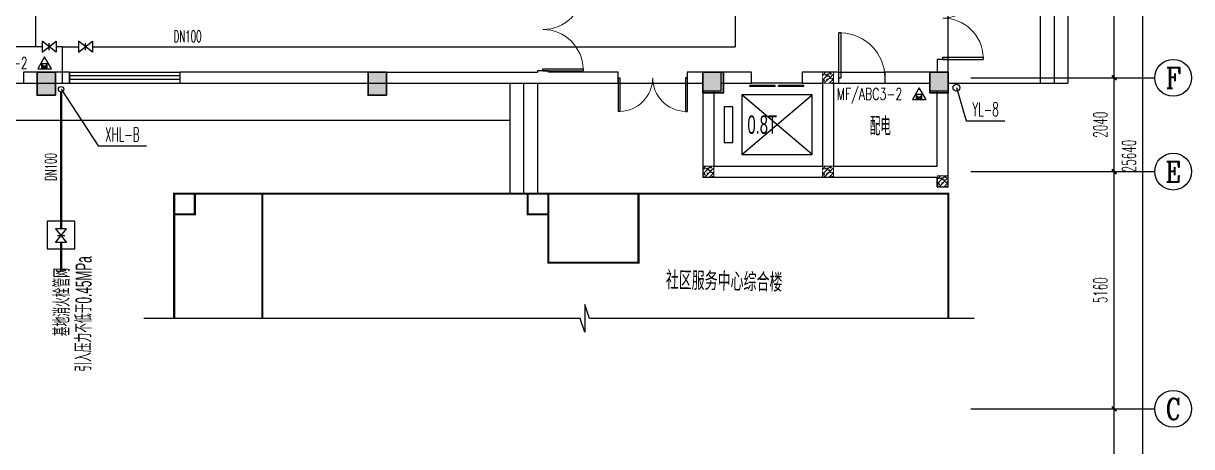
# Model space of a CAD drawing. Header units: inches. Extents: x -1293886 to -986005, y -15154 to 203628.
# Drawn here: x -1268195 to -1242782, y 286 to 9489 of the extents above; entities that cross this region are included whole.
import ezdxf
from ezdxf.enums import TextEntityAlignment as Align

# ---------------------------------------------------------------- set-up
doc = ezdxf.new("R2010")
doc.units = ezdxf.units.IN
doc.header["$LTSCALE"] = 100
doc.header["$MEASUREMENT"] = 0
doc.linetypes.add('W_P', pattern=[7, 6, -1])
doc.layers.get('0').update_dxf_attribs({"color": 252})
for name, color, linetype in [('AXIS_TEXT', 7, 'Continuous'), ('PUB_HATCH', 8, 'Continuous'), ('PUB_WALL', 9, 'Continuous'), ('W_DIM', 4, 'Continuous'), ('W_HOLE', 7, 'Continuous'), ('WP_F', 1, 'Continuous'), ('WP_F_DN', 4, 'Continuous'), ('WP_F_LGBH', 4, 'Continuous'), ('WP_F_PJ', 7, 'Continuous'), ('WP_Y', 6, 'W_P'), ('WP_Y_LGBH', 4, 'Continuous'), ('WW_PJ', 7, 'Continuous'), ('WZ', 6, 'Continuous')]:
    doc.layers.add(name, color=color, linetype=linetype)
doc.layers.add('COLU', color=2, linetype='Continuous', lineweight=30)
doc.layers.add('COLU-HATCH', color=7, linetype='Continuous', lineweight=25, true_color=0x5b5b5b)
doc.styles.add('_TCH_AXIS', font='COMPLEX', dxfattribs={"bigfont": 'GBCBIG'})
doc.styles.add('COMPLEX', font='COMPLEX')
doc.styles.add('DIM_FONT', font='bzxw.shx', dxfattribs={"width": 0.55, "bigfont": 'bzhz.shx'})
doc.styles.add('DXF', font='bzxw.shx', dxfattribs={"width": 0.7, "bigfont": 'bzhz.shx'})
doc.styles.add('HZ', font='SIMPLEX.SHX', dxfattribs={"width": 0.55, "bigfont": 'HZTXT.SHX'})
doc.styles.add('HZ2', font='ROMAND.SHX', dxfattribs={"width": 0.7, "bigfont": 'HZTXT.SHX'})
doc.styles.get("Standard").update_dxf_attribs({"font": 'txt.shx', "bigfont": 'bzhz.shx'})
doc.linetypes.add('X', pattern='A,1,-0.2,["X",Standard,S=0.2,R=0,X=-0.07,Y=-0.09],-0.2', length=1.4)
doc.dimstyles.new('DIMN', dxfattribs={"dimtxt": 300, "dimasz": 100, "dimexe": 250, "dimexo": 300, "dimgap": 150, "dimtad": 1, "dimdec": 0, "dimzin": 0, "dimdsep": 46, "dimtxsty": 'DIM_FONT', "dimblk": 'ARCHTICK', "dimcen": 0.09, "dimclrt": 7, "dimazin": 2, "dimtfac": 1, "dimtdec": 0, "dimtix": 1, "dimtmove": 2, "dimatfit": 3, "dimldrblk": 'ARCHTICK', "dimfxl": 0, "dimtolj": 1, "dimtzin": 0, "dimarcsym": 0})

# ---------------------------------------------------------------- blocks, each defined once
blk = doc.blocks.new('A$C636C677B')
at = {"layer": 'COLU-HATCH', "transparency": 33554687}
for points in [[(19720, 14200), (19720, 14700), (19320, 14700), (19320, 14200)], [(26920, 14200), (26920, 14700), (26520, 14700), (26520, 14200)], [(33800, 14250), (34250, 14250), (34250, 14700), (33800, 14700)], [(38740, 14250), (39140, 14250), (39140, 14700), (38740, 14700)]]:
    blk.add_hatch(color=256, dxfattribs=at).paths.add_polyline_path(points, flags=0)
at = {"layer": 'PUB_WALL'}
h = blk.add_hatch(dxfattribs=at)
h.set_pattern_fill('钢筋混凝土', color=256, scale=30)
h.set_pattern_definition([(45, (-1486653.735, 916015.92), (-53.0330086, 53.0330086), []), (50, (-1486653.74, 916015.92), (215.178055, -18.82564), [22.5, -247.5]), (355, (-1486653.74, 916015.92), (-41.6254, 225.65764), [18, -198]), (100.4514, (-1486635.8, 916014.35), (173.552815, 206.831863), [19.122057, -210.342634]), (46.1842, (-1486653.74, 916075.92), (320.172315, -49.655704), [33.75, -371.25]), (96.6356, (-1486627.05, 916071.78), (280.39881, 292.23536), [28.683086, -315.5139]), (351.1842, (-1486653.74, 916075.92), (280.398584, 292.23558), [27, -297]), (21, (-1486623.74, 916060.92), (179.072116, -120.785667), [22.5, -247.5]), (326, (-1486623.74, 916060.92), (72.9946, 217.545014), [18, -198]), (71.4514, (-1486608.81, 916050.86), (252.066789, 96.75915), [19.122057, -210.342634]), (37.5, (-1486653.735, 916015.92), (3.6479566, 99.868156), [0, -195.6, 0, -201, 0, -198.75]), (7.5, (-1486653.74, 916015.92), (78.920861, 118.3235136), [0, -114.6, 0, -191.1, 0, -75.75]), (327.5, (-1486720.635, 916015.92), (160.146731, -6.7664615), [0, -75, 0, -234, 0, -310.5]), (317.5, (-1486750.64, 916015.92), (174.955851, 30.031495), [0, -97.5, 0, -155.4, 0, -220.5])])
h.paths.add_polyline_path([(36709, 14460), (36400, 14460)])
h.paths.add_polyline_path([(36640, 14700), (36400, 14700), (36400, 14460), (36640, 14460)])
h = blk.add_hatch(dxfattribs=at)
h.set_pattern_fill('钢筋混凝土', color=256, scale=30)
h.set_pattern_definition([(45, (-1489253.735, 913975.92), (-53.0330086, 53.0330086), []), (50, (-1489253.74, 913975.92), (215.178055, -18.82564), [22.5, -247.5]), (355, (-1489253.74, 913975.92), (-41.6254, 225.65764), [18, -198]), (100.4514, (-1489235.8, 913974.35), (173.552815, 206.831863), [19.122057, -210.342634]), (46.1842, (-1489253.74, 914035.92), (320.172315, -49.655704), [33.75, -371.25]), (96.6356, (-1489227.05, 914031.78), (280.39881, 292.23536), [28.683086, -315.5139]), (351.1842, (-1489253.74, 914035.92), (280.398584, 292.23558), [27, -297]), (21, (-1489223.74, 914020.92), (179.072116, -120.785667), [22.5, -247.5]), (326, (-1489223.74, 914020.92), (72.9946, 217.545014), [18, -198]), (71.4514, (-1489208.81, 914010.86), (252.066789, 96.75915), [19.122057, -210.342634]), (37.5, (-1489253.735, 913975.92), (3.6479566, 99.868156), [0, -195.6, 0, -201, 0, -198.75]), (7.5, (-1489253.74, 913975.92), (78.920861, 118.3235136), [0, -114.6, 0, -191.1, 0, -75.75]), (327.5, (-1489320.635, 913975.92), (160.146731, -6.7664615), [0, -75, 0, -234, 0, -310.5]), (317.5, (-1489350.64, 913975.92), (174.955851, 30.031495), [0, -97.5, 0, -155.4, 0, -220.5])])
h.paths.add_polyline_path([(34109, 12420), (33800, 12420)])
h.paths.add_polyline_path([(34040, 12660), (33800, 12660), (33800, 12420), (34040, 12420)])
h = blk.add_hatch(dxfattribs=at)
h.set_pattern_fill('钢筋混凝土', color=256, scale=30)
h.set_pattern_definition([(45, (-1486653.735, 913975.92), (-53.0330086, 53.0330086), []), (50, (-1486653.74, 913975.92), (215.178055, -18.82564), [22.5, -247.5]), (355, (-1486653.74, 913975.92), (-41.6254, 225.65764), [18, -198]), (100.4514, (-1486635.8, 913974.35), (173.552815, 206.831863), [19.122057, -210.342634]), (46.1842, (-1486653.74, 914035.92), (320.172315, -49.655704), [33.75, -371.25]), (96.6356, (-1486627.05, 914031.78), (280.39881, 292.23536), [28.683086, -315.5139]), (351.1842, (-1486653.74, 914035.92), (280.398584, 292.23558), [27, -297]), (21, (-1486623.74, 914020.92), (179.072116, -120.785667), [22.5, -247.5]), (326, (-1486623.74, 914020.92), (72.9946, 217.545014), [18, -198]), (71.4514, (-1486608.81, 914010.86), (252.066789, 96.75915), [19.122057, -210.342634]), (37.5, (-1486653.735, 913975.92), (3.6479566, 99.868156), [0, -195.6, 0, -201, 0, -198.75]), (7.5, (-1486653.74, 913975.92), (78.920861, 118.3235136), [0, -114.6, 0, -191.1, 0, -75.75]), (327.5, (-1486720.635, 913975.92), (160.146731, -6.7664615), [0, -75, 0, -234, 0, -310.5]), (317.5, (-1486750.64, 913975.92), (174.955851, 30.031495), [0, -97.5, 0, -155.4, 0, -220.5])])
h.paths.add_polyline_path([(36709, 12420), (36400, 12420)])
h.paths.add_polyline_path([(36640, 12660), (36400, 12660), (36400, 12420), (36640, 12420)])
h = blk.add_hatch(dxfattribs=at)
h.set_pattern_fill('钢筋混凝土', color=256, scale=30)
h.set_pattern_definition([(45, (-1484153.735, 913765.92), (-53.0330086, 53.0330086), []), (50, (-1484153.74, 913765.92), (215.178055, -18.82564), [22.5, -247.5]), (355, (-1484153.74, 913765.92), (-41.6254, 225.65764), [18, -198]), (100.4514, (-1484135.8, 913764.35), (173.552815, 206.831863), [19.122057, -210.342634]), (46.1842, (-1484153.74, 913825.92), (320.172315, -49.655704), [33.75, -371.25]), (96.6356, (-1484127.05, 913821.78), (280.39881, 292.23536), [28.683086, -315.5139]), (351.1842, (-1484153.74, 913825.92), (280.398584, 292.23558), [27, -297]), (21, (-1484123.74, 913810.92), (179.072116, -120.785667), [22.5, -247.5]), (326, (-1484123.74, 913810.92), (72.9946, 217.545014), [18, -198]), (71.4514, (-1484108.81, 913800.86), (252.066789, 96.75915), [19.122057, -210.342634]), (37.5, (-1484153.735, 913765.92), (3.6479566, 99.868156), [0, -195.6, 0, -201, 0, -198.75]), (7.5, (-1484153.74, 913765.92), (78.920861, 118.3235136), [0, -114.6, 0, -191.1, 0, -75.75]), (327.5, (-1484220.635, 913765.92), (160.146731, -6.7664615), [0, -75, 0, -234, 0, -310.5]), (317.5, (-1484250.64, 913765.92), (174.955851, 30.031495), [0, -97.5, 0, -155.4, 0, -220.5])])
h.paths.add_polyline_path([(39209, 12210), (38900, 12210)])
h.paths.add_polyline_path([(39140, 12450), (38900, 12450), (38900, 12210), (39140, 12210)])
at = {"layer": 'COLU'}
for points in [[(19720, 14200), (19720, 14700), (19320, 14700), (19320, 14200)], [(26920, 14200), (26920, 14700), (26520, 14700), (26520, 14200)], [(33800, 14250), (34250, 14250), (34250, 14700), (33800, 14700)], [(38740, 14250), (39140, 14250), (39140, 14700), (38740, 14700)]]:
    blk.add_lwpolyline(points, close=True, dxfattribs=at)
at = {"layer": 'PUB_WALL', "const_width": 20}
for points in [[(36400, 14460), (36640, 14460), (36640, 14700), (36400, 14700)], [(33800, 12420), (34040, 12420), (34040, 12660), (33800, 12660)], [(36400, 12420), (36640, 12420), (36640, 12660), (36400, 12660)], [(38900, 12210), (39140, 12210), (39140, 12450), (38900, 12450)]]:
    blk.add_lwpolyline(points, close=True, dxfattribs=at)
blk = doc.blocks.new('_ArchTick')
at = {"color": 0, "linetype": 'ByBlock', "const_width": 0.4}
blk.add_lwpolyline([(-0.5, -0.5), (0.5, 0.5)], dxfattribs=at)
blk = doc.blocks.new('*D386')
at = {"color": 0, "lineweight": -2}
for p, q in [((-1246666, 1106), (-1244216, 1106)), ((-1244466, -1894), (-1244466, 1106)), ((-1246666, -1894), (-1244216, -1894))]:
    blk.add_line(p, q, dxfattribs=at)
at = {"layer": 'Defpoints', "color": 0}
for p in [(-1246966, 1106), (-1244466, 1106), (-1246966, -1894)]:
    blk.add_point(p, dxfattribs=at)
at = {"color": 0, "lineweight": -2, "xscale": 100, "yscale": 100, "zscale": 100}
for p, rotation in [((-1244466, 1106), 90), ((-1244466, -1894), 270)]:
    blk.add_blockref('_ArchTick', p, dxfattribs=dict(at, rotation=rotation))
at = {"color": 7, "insert": (-1244766, -394), "char_height": 300, "attachment_point": 5, "rotation": 90, "style": 'HZ'}
blk.add_mtext('\\A1;3000', dxfattribs=at)
blk = doc.blocks.new('*D387')
at = {"color": 0, "lineweight": -2}
for p, q in [((-1246666, 6266), (-1244216, 6266)), ((-1244466, 1106), (-1244466, 6266)), ((-1246666, 1106), (-1244216, 1106))]:
    blk.add_line(p, q, dxfattribs=at)
at = {"layer": 'Defpoints', "color": 0}
for p in [(-1246966, 6266), (-1244466, 6266), (-1246966, 1106)]:
    blk.add_point(p, dxfattribs=at)
at = {"color": 0, "lineweight": -2, "xscale": 100, "yscale": 100, "zscale": 100}
for p, rotation in [((-1244466, 6266), 90), ((-1244466, 1106), 270)]:
    blk.add_blockref('_ArchTick', p, dxfattribs=dict(at, rotation=rotation))
at = {"color": 7, "insert": (-1244766, 3686), "char_height": 300, "attachment_point": 5, "rotation": 90, "style": 'HZ'}
blk.add_mtext('\\A1;5160', dxfattribs=at)
blk = doc.blocks.new('*D388')
at = {"color": 0, "lineweight": -2}
for p, q in [((-1246666, 8306), (-1244216, 8306)), ((-1244466, 6266), (-1244466, 8306)), ((-1246666, 6266), (-1244216, 6266))]:
    blk.add_line(p, q, dxfattribs=at)
at = {"layer": 'Defpoints', "color": 0}
for p in [(-1246966, 8306), (-1244466, 8306), (-1246966, 6266)]:
    blk.add_point(p, dxfattribs=at)
at = {"color": 0, "lineweight": -2, "xscale": 100, "yscale": 100, "zscale": 100}
for p, rotation in [((-1244466, 8306), 90), ((-1244466, 6266), 270)]:
    blk.add_blockref('_ArchTick', p, dxfattribs=dict(at, rotation=rotation))
at = {"color": 7, "insert": (-1244766, 7286), "char_height": 300, "attachment_point": 5, "rotation": 90, "style": 'HZ'}
blk.add_mtext('\\A1;2040', dxfattribs=at)
blk = doc.blocks.new('*D389')
at = {"color": 0, "lineweight": -2}
for p, q in [((-1246666, 12706), (-1244216, 12706)), ((-1244466, 8306), (-1244466, 12706)), ((-1246666, 8306), (-1244216, 8306))]:
    blk.add_line(p, q, dxfattribs=at)
at = {"layer": 'Defpoints', "color": 0}
for p in [(-1246966, 12706), (-1244466, 12706), (-1246966, 8306)]:
    blk.add_point(p, dxfattribs=at)
at = {"color": 0, "lineweight": -2, "xscale": 100, "yscale": 100, "zscale": 100}
for p, rotation in [((-1244466, 12706), 90), ((-1244466, 8306), 270)]:
    blk.add_blockref('_ArchTick', p, dxfattribs=dict(at, rotation=rotation))
at = {"color": 7, "insert": (-1244766, 10506), "char_height": 300, "attachment_point": 5, "rotation": 90, "style": 'HZ'}
blk.add_mtext('\\A1;4400', dxfattribs=at)
blk = doc.blocks.new('*D392')
at = {"color": 0, "lineweight": -2}
for p, q in [((-1247145, 19426), (-1243595, 19426)), ((-1243845, -6214), (-1243845, 19426)), ((-1247145, -6214), (-1243595, -6214))]:
    blk.add_line(p, q, dxfattribs=at)
at = {"layer": 'Defpoints', "color": 0}
for p in [(-1247445, 19426), (-1243845, 19426), (-1247445, -6214)]:
    blk.add_point(p, dxfattribs=at)
at = {"color": 0, "lineweight": -2, "xscale": 100, "yscale": 100, "zscale": 100}
for p, rotation in [((-1243845, 19426), 90), ((-1243845, -6214), 270)]:
    blk.add_blockref('_ArchTick', p, dxfattribs=dict(at, rotation=rotation))
at = {"color": 7, "insert": (-1244145, 6606), "char_height": 300, "attachment_point": 5, "rotation": 90, "style": 'HZ'}
blk.add_mtext('\\A1;25640', dxfattribs=at)
blk = doc.blocks.new('_AXISO')
blk.add_circle((0, 0), 0.5)
at = {"layer": 'AXIS_TEXT', "style": 'COMPLEX', "width": 1.041667}
blk.add_attdef('A', text='', height=0.56, dxfattribs=at).set_placement((-0.25, -0.28), (0.25, -0.28), align=Align.FIT)
blk = doc.blocks.new('$DorLib2D$00000002')
for p, q in [((-0.5, 0), (-0.5, 0.4875)), ((-0.475, 0.4875), (-0.5, 0.4875)), ((-0.475, 0), (-0.475, 0.4875)), ((0.475, 0), (0.475, 0.4875)), ((0.475, 0.4875), (0.5, 0.4875)), ((0.5, 0), (0.5, 0.4875)), ((-0.5, 0), (-0.475, 0)), ((0.5, 0), (0.475, 0))]:
    blk.add_line(p, q)
at = {"lineweight": 13}
for centre, start, end in [((-0.4875, 0), 0, 88.53072), ((0.4875, 0), 91.46928, 180)]:
    blk.add_arc(centre, 0.4875, start, end, dxfattribs=at)
blk = doc.blocks.new('$DORLIB2D$00000127')
at = {"color": 0}
for points in [[(-0.533, 0.795), (-0.533, 0.69)], [(-0.033, 0.795), (-0.533, 0.795)], [(-0.033, 0.795), (-0.033, 0.69)], [(0.533, 0.795), (0.033, 0.795)], [(0.033, 0.795), (0.033, 0.69)], [(0.533, 0.795), (0.533, 0.69)], [(-0.033, 0.69), (-0.533, 0.69)], [(0.5, 0.5), (-0.5, 0.5)], [(0.533, 0.69), (0.033, 0.69)]]:
    blk.add_lwpolyline(points, dxfattribs=at)
blk = doc.blocks.new('$DorLib2D$00000001')
for p, q in [((0.45, 0.975), (0.5, 0.975)), ((0.45, 0), (0.45, 0.975)), ((0.5, 0), (0.5, 0.975)), ((0.5, 0), (0.45, 0))]:
    blk.add_line(p, q)
at = {"lineweight": 13}
blk.add_arc((0.475, 0), 0.975, 91.4693, 180, dxfattribs=at)
blk = doc.blocks.new('_FZH')
blk.add_lwpolyline([(-0.5, -0.5), (0.5, -0.5), (0.5, 0.5), (-0.5, 0.5)], close=True)
at = {"layer": 'PUB_HATCH'}
blk.add_solid([(-0.5, -0.5), (0.5, -0.5), (-0.5, 0.5), (0.5, 0.5)], dxfattribs=at)
blk = doc.blocks.new('$TCHSYS$WIN2D')
for p, q in [((-0.5, 0.5), (0.5, 0.5)), ((-0.5, 0.5), (-0.5, -0.5)), ((0.5, 0.5), (0.5, -0.5)), ((0.5, 0.167), (-0.5, 0.167)), ((0.5, -0.167), (-0.5, -0.167)), ((-0.5, -0.5), (0.5, -0.5))]:
    blk.add_line(p, q)
blk = doc.blocks.new('$QC006_2')
for points in [[(0, 260), (150, 0), (-150, 0)], [(-57, 109), (67, 109), (67, 19), (-57, 19)]]:
    blk.add_lwpolyline(points, close=True)
for points in [[(-57, 109), (67, 109), (67, 19), (-57, 109)], [(67, 19), (-57, 109), (-57, 19), (67, 109)], [(67, 109), (67, 19), (-57, 109), (-57, 19)]]:
    blk.add_solid(points)
at = {"style": 'HZ', "flags": 1}
for tag in ['UNIT', 'WHAT', 'SPEC']:
    blk.add_attdef(tag, (0, 0), '', height=0.001, dxfattribs=at)
at = {"style": 'HZ', "width": 0.7}
blk.add_attdef('TXT', (227, -1), '', height=250, dxfattribs=at)
blk = doc.blocks.new('$LIGUAN')
at = {"color": 0, "linetype": 'Continuous'}
blk.add_circle((0, 0), 0.5, dxfattribs=at)
at = {"color": 0, "flags": 1}
for tag in ['THICK', 'BG_D', 'BG_T']:
    blk.add_attdef(tag, (0, 0), '', height=0.0001, dxfattribs=at)
blk = doc.blocks.new('$VA003_1')
blk.add_line((0, -0.258), (0, 0.258))
blk.add_lwpolyline([(-0.5, 0.4), (-0.5, -0.4), (0.5, 0.4), (0.5, -0.4)], close=True)
at = {"width": 0.7, "flags": 1}
for tag, p in [('UNIT', (0, 0)), ('SPEC', (0, -0.002)), ('WHAT', (0, -0.003))]:
    blk.add_attdef(tag, p, '', height=0.001, dxfattribs=at)
blk = doc.blocks.new('$DGFH')
blk.add_lwpolyline([(0.07, -1.01, -0.575183), (0, 0, 0.604745), (-0.11, 1.01, 16.924828)], format="xyb")

msp = doc.modelspace()

# ---------------------------------------------------------------- linework, layer by layer
for p, q in [((-1246074.6, 20826), (-1246074.6, 8186)), ((-1245774.6, 17226), (-1245774.6, 8186)), ((-1245474.6, 17226), (-1245474.6, 8186)), ((-1248074.6, 8705.9), (-1248074.6, 12305.9)), ((-1248074.6, 8705.9), (-1248314.6, 8705.9)), ((-1248314.6, 8705.9), (-1248314.6, 8426)), ((-1248074.6, 8426), (-1248074.6, 8705.9)), ((-1267894.6, 8426), (-1268194.6, 8426)), ((-1268194.6, 8426), (-1268194.6, 8186)), ((-1267194.6, 8426), (-1267494.6, 8426)), ((-1267194.6, 8186), (-1267194.6, 8426)), ((-1260694.6, 8426), (-1264794.6, 8426)), ((-1264794.6, 8426), (-1264794.6, 8186)), ((-1260294.6, 8426), (-1257014.6, 8426)), ((-1256774.6, 8456), (-1257014.6, 8456)), ((-1257014.6, 8456), (-1257014.6, 8426)), ((-1256774.6, 8426), (-1256774.6, 8456)), ((-1255254.6, 8426), (-1256774.6, 8426)), ((-1255254.6, 8186), (-1255254.6, 8426)), ((-1253414.6, 8426), (-1253754.6, 8426)), ((-1253754.6, 8426), (-1253754.6, 8186)), ((-1252353.6, 8426), (-1253014.6, 8426)), ((-1252353.6, 8186), (-1252353.6, 8426)), ((-1250694.6, 8426), (-1251253.6, 8426)), ((-1251253.6, 8426), (-1251253.6, 8186)), ((-1250454.6, 8426), (-1250694.6, 8426)), ((-1250454.6, 8186), (-1250454.6, 8426)), ((-1250454.6, 8426), (-1249454.6, 8426)), ((-1248474.6, 8426), (-1249454.6, 8426)), ((-1249454.6, 8426), (-1249454.6, 8186)), ((-1268194.6, 8186), (-1267894.6, 8186)), ((-1267494.6, 8186), (-1267194.6, 8186)), ((-1264794.6, 8186), (-1260694.6, 8186)), ((-1260294.6, 8186), (-1256894.6, 8186)), ((-1257614.5, 8186), (-1257614.5, 5786)), ((-1257314.5, 8186), (-1257314.5, 5786)), ((-1257014.5, 8186), (-1257014.5, 5786)), ((-1256894.6, 8186), (-1255254.6, 8186)), ((-1255254.6, 8186), (-1253754.6, 8186)), ((-1253754.6, 8186), (-1253414.6, 8186)), ((-1253014.6, 8186), (-1252353.6, 8186)), ((-1251253.6, 8186), (-1250814.6, 8186)), ((-1250814.6, 8186), (-1250814.6, 6386)), ((-1250574.6, 8186), (-1250574.6, 6386)), ((-1250574.6, 8186), (-1250454.6, 8186)), ((-1250454.6, 8186), (-1249454.6, 8186)), ((-1249454.6, 8186), (-1248474.6, 8186)), ((-1248074.6, 8186), (-1245474.6, 8186)), ((-1247582.2, 8306), (-1243582.2, 8306)), ((-1253414.6, 8026), (-1253414.6, 6146)), ((-1253174.6, 8026), (-1253174.6, 6386)), ((-1251039.6, 7936), (-1252567.6, 7936)), ((-1252567.6, 7936), (-1252567.6, 6636)), ((-1252567.6, 6636), (-1251039.6, 7936)), ((-1251039.6, 6636), (-1252567.6, 7936)), ((-1251039.6, 6636), (-1251039.6, 7936)), ((-1248314.6, 6386), (-1248314.6, 8026)), ((-1248074.6, 6266), (-1248074.6, 8026)), ((-1252758.6, 7676), (-1252949.6, 7676)), ((-1252949.6, 7676), (-1252949.6, 6896)), ((-1252758.6, 6896), (-1252758.6, 7676)), ((-1252949.6, 6896), (-1252758.6, 6896)), ((-1252567.6, 6636), (-1251039.6, 6636)), ((-1253174.6, 6386), (-1250814.6, 6386)), ((-1250574.6, 6386), (-1248314.6, 6386)), ((-1253414.6, 6146), (-1250694.6, 6146)), ((-1250694.6, 6146), (-1248314.6, 6146)), ((-1248314.6, 5936), (-1248314.6, 6146)), ((-1248074.6, 5936), (-1248074.6, 6266)), ((-1247582.2, 6266), (-1243582.2, 6266)), ((-1248314.6, 5936), (-1248074.6, 5936)), ((-1262948.6, 5786), (-1263438.4, 5786)), ((-1247582.2, 1106), (-1243582.2, 1106))]:
    msp.add_line(p, q)
for points in [[(-1248074.6, 19426), (-1284614.6, 19426), (-1284614.6, 8426), (-1287214.6, 8426), (-1287214.6, -6274), (-1278314.6, -6274), (-1278314.6, -2014), (-1277774.6, -2014), (-1277774.6, -1614), (-1278214.4, -1614), (-1278214.6, 825.9), (-1277774.6, 825.9), (-1277774.6, 1226), (-1278374.6, 1226), (-1278374.6, 8186), (-1253414.6, 8186), (-1253414.6, 6146), (-1248314.6, 6146), (-1248314.6, 5936), (-1248074.6, 5936), (-1248074.6, 19426)], [(-1278374.6, 1226), (-1278374.6, 8186), (-1257614.5, 8186)], [(-1277574.6, 1226), (-1277574.6, 7386), (-1257614.5, 7386)], [(-1247510.1, 3073.7), (-1255879.7, 3073.7), (-1255979.7, 3373.7), (-1255979.7, 2773.7), (-1256079.7, 3073.7), (-1265577, 3073.7)]]:
    msp.add_lwpolyline(points)
at = {"const_width": 45}
for points in [[(-1264914.8, 3073.7), (-1264914.8, 5786), (-1248074.6, 5786), (-1248074.6, 3073.7)], [(-1264914.8, 5336), (-1264464.8, 5336), (-1264464.8, 5786)], [(-1262994.8, 5786), (-1262994.8, 3073.7)], [(-1257224.6, 5786), (-1257224.6, 5336), (-1256774.6, 5336)], [(-1256774.6, 5786), (-1256774.6, 4286), (-1254814.5, 4286), (-1254814.5, 5786)]]:
    msp.add_lwpolyline(points, dxfattribs=at)
at = {"layer": 'W_HOLE'}
msp.add_lwpolyline([(-1267073.3, 4589), (-1267073.3, 5189), (-1267673.3, 5189), (-1267673.3, 4589)], close=True, dxfattribs=at)
at = {"layer": 'WP_F'}
for p, q in [((-1252712.9, 12924), (-1252712.9, 8980.8)), ((-1267931.2, 9767.7), (-1267931.2, 8980.8)), ((-1267931.2, 8980.8), (-1279068.7, 8980.8)), ((-1267784.3, 8980.8), (-1267931.2, 8980.8)), ((-1267344.6, 8980.8), (-1267484.3, 8980.8)), ((-1267344.6, 8186), (-1267344.6, 8980.8)), ((-1267344.6, 8980.8), (-1266993.6, 8980.8)), ((-1266693.6, 8980.8), (-1252712.9, 8980.8))]:
    msp.add_line(p, q, dxfattribs=at)
at = {"layer": 'WP_F', "color": 1, "linetype": 'X', "ltscale": 5, "const_width": 50}
for points in [[(-1267373.3, 5023.5), (-1267373.3, 7996.4)], [(-1267373.3, 4109.6), (-1267373.3, 4723.5)]]:
    msp.add_lwpolyline(points, dxfattribs=at)
at = {"layer": 'WP_F_LGBH'}
msp.add_lwpolyline([(-1267373.3, 8056.4), (-1266567.3, 6823.5), (-1265517.3, 6823.5)], dxfattribs=at)
at = {"layer": 'WP_Y_LGBH'}
msp.add_lwpolyline([(-1247897.4, 8091.3), (-1247685.6, 7369.4), (-1246845.6, 7369.4)], dxfattribs=at)

# ---------------------------------------------------------------- block references
msp.add_blockref('A$C636C677B', (-1287214.6, -6274))
at = {"yscale": -1800, "rotation": 90}
for p, xscale, zscale in [((-1248194.6, 9605.9), 1800, 1800), ((-1256894.6, 9356), -1800, 240)]:
    msp.add_blockref('$DorLib2D$00000002', p, dxfattribs=dict(at, xscale=xscale, zscale=zscale))
for name, p, xscale, yscale, zscale in [('$DorLib2D$00000001', (-1249954.6, 8306), -1000, 1000, 240), ('_FZH', (-1267694.6, 8176), 400, 499.9999999435386, 499.9999999435386), ('$TCHSYS$WIN2D', (-1265994.6, 8306), 2400, 240, 2400), ('_FZH', (-1260494.6, 8176), 400, 499.9999999435386, 499.9999999435386), ('_FZH', (-1253214.6, 8226), 400, 400, 400), ('_FZH', (-1248274.6, 8226), 400, 400, 400), ('$DorLib2D$00000002', (-1254504.6, 8306), -1500, -1500, -1500), ('$DORLIB2D$00000127', (-1251803.6, 8306), 1100, -240, 1100)]:
    msp.add_blockref(name, p, dxfattribs=dict(xscale=xscale, yscale=yscale, zscale=zscale))
ref = msp.add_blockref('_AXISO', (-1243182.2, 8306), dxfattribs=dict(xscale=800, yscale=800, zscale=800))
ref.add_attrib('A', 'F', dxfattribs={"layer": 'AXIS_TEXT', "height": 445.4, "style": '_TCH_AXIS'}).set_placement((-1243351.9, 8083.3), (-1243012.5, 8083.3), align=Align.FIT)
ref = msp.add_blockref('_AXISO', (-1243182.2, 6266), dxfattribs=dict(xscale=800, yscale=800, zscale=800))
ref.add_attrib('A', 'E', dxfattribs={"layer": 'AXIS_TEXT', "height": 445.4, "style": '_TCH_AXIS'}).set_placement((-1243351.9, 6043.3), (-1243012.5, 6043.3), align=Align.FIT)
ref = msp.add_blockref('_AXISO', (-1243182.2, 1106), dxfattribs=dict(xscale=800, yscale=800, zscale=800))
ref.add_attrib('A', 'C', dxfattribs={"layer": 'AXIS_TEXT', "height": 455.7, "style": '_TCH_AXIS'}).set_placement((-1243344.9, 878.1), (-1243019.4, 878.1), align=Align.FIT)
at = {"layer": 'WP_F', "xscale": 120, "yscale": 120, "zscale": 120}
msp.add_blockref('$LIGUAN', (-1267373.3, 8056.4), dxfattribs=at)
at = {"layer": 'WP_F_PJ', "xscale": 300, "yscale": 300, "zscale": 300}
for p in [(-1267634.3, 8980.8), (-1266843.6, 8980.8)]:
    msp.add_blockref('$VA003_1', p, dxfattribs=at)
at = {"layer": 'WP_F_PJ'}
for name, p, xscale, yscale, zscale, rotation in [('$VA003_1', (-1267373.3, 4873.5), -300, 300, 300, 270), ('$DGFH', (-1267373.3, 4109.6), -100, 100, 100, 89.99999999999999)]:
    msp.add_blockref(name, p, dxfattribs=dict(at, xscale=xscale, yscale=yscale, zscale=zscale, rotation=rotation))
at = {"layer": 'WP_Y', "xscale": 150, "yscale": 150, "zscale": 150}
msp.add_blockref('$LIGUAN', (-1247897.4, 8091.3), dxfattribs=at)
at = {"layer": 'WW_PJ'}
ref = msp.add_blockref('$QC006_2', (-1267731.8, 8504.1), dxfattribs=dict(at, xscale=-1))
ref.add_attrib('TXT', 'MF/ABC3-2', (-1269525.9, 8502.9), dxfattribs={"layer": '0', "height": 250, "style": 'HZ', "width": 0.7})
ref = msp.add_blockref('$QC006_2', (-1248707.4, 7830.8), dxfattribs=dict(at, xscale=-1))
ref.add_attrib('TXT', 'MF/ABC3-2', (-1250501.5, 7829.6), dxfattribs={"layer": '0', "height": 250, "style": 'HZ', "width": 0.7})

# ---------------------------------------------------------------- texts
at = {"layer": 'W_DIM', "style": 'DIM_FONT', "width": 0.55}
for s, p in [('引入压力不低于0.45MPa', (-1266710.4, 1914.2, 0)), ('基地消火栓管网', (-1267183, 2688, 0))]:
    msp.add_text(s, height=350, rotation=90, dxfattribs=at).set_placement(p)
at = {"layer": 'WP_F_DN', "style": 'HZ', "width": 0.55}
msp.add_text('DN100', height=250, dxfattribs=at).set_placement((-1264622.5, 9205.8), align=Align.MIDDLE)
msp.add_text('DN100', height=250, rotation=90, dxfattribs=at).set_placement((-1267598.3, 6363.6), align=Align.MIDDLE)
at = {"layer": 'WP_F_LGBH', "style": 'HZ2', "width": 0.55}
msp.add_text('XHL-B', height=300, dxfattribs=at).set_placement((-1266042.3, 6923.5), align=Align.CENTER)
at = {"layer": 'WP_Y_LGBH', "style": 'HZ2', "width": 0.55}
msp.add_text('YL-8', height=300, dxfattribs=at).set_placement((-1247265.6, 7469.4), align=Align.CENTER)
at = {"layer": 'WZ', "color": 1, "style": 'DXF', "width": 0.6}
for s, p in [('0.8T', (-1252444, 7087.6)), ('配电', (-1249780.2, 7051.9))]:
    msp.add_text(s, height=400, dxfattribs=at).set_placement(p)
at = {"layer": 'WZ', "color": 1, "style": 'DXF', "width": 0.708902}
msp.add_text('社区服务中心综合楼', height=400, rotation=358.65615, dxfattribs=at).set_placement((-1254223.9, 3708.7), (-1251688.2, 3649.3), align=Align.FIT)

# ---------------------------------------------------------------- dimensions: what is measured, and where the dimension line sits
for p1, p2, distance, picture, middle in [((-1247444.7, -6214), (-1247444.7, 19426), -3600, '*D392', (-1244144.7, 6606)), ((-1246965.9, 8306), (-1246965.9, 12706), -2500, '*D389', (-1244765.9, 10506)), ((-1246965.9, 6266), (-1246965.9, 8306), -2500, '*D388', (-1244765.9, 7286)), ((-1246965.9, 1106), (-1246965.9, 6266), -2500, '*D387', (-1244765.9, 3686)), ((-1246965.9, -1894), (-1246965.9, 1106), -2500, '*D386', (-1244765.9, -394))]:
    dim = msp.add_aligned_dim(p1=p1, p2=p2, distance=distance, dimstyle='DIMN', override={"dimtxsty": 'HZ'})
    dim.commit()
    dim.dimension.update_dxf_attribs({"geometry": picture, "text_midpoint": middle})

doc.saveas('drawing.dxf')
